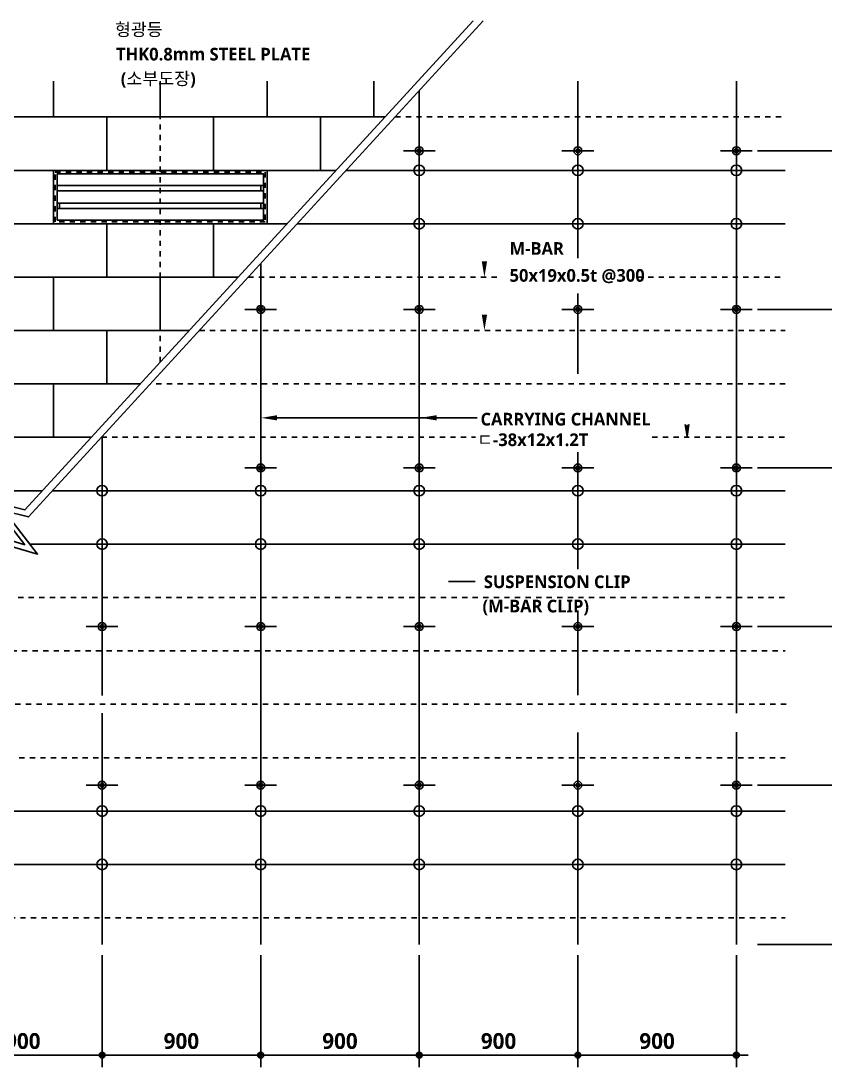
# Model space of a CAD drawing. Header units: millimetres. Extents: x 200 to 163856, y 0 to 163394.
# Drawn here: x 45880 to 47402, y 1853 to 3832 of the extents above; entities that cross this region are included whole.
import ezdxf

# ---------------------------------------------------------------- set-up
doc = ezdxf.new("R2010")
doc.units = ezdxf.units.MM
doc.header["$LTSCALE"] = 10
doc.linetypes.add('HIDDEN', pattern=[2, 1, -1])
doc.layers.get('DEFPOINTS').update_dxf_attribs({"color": 181})
for name, color, linetype in [('9', 9, 'Continuous'), ('A-ANNO-TEXT1', 7, 'Continuous'), ('A-ST-AXIS-DIM', 7, 'Continuous'), ('DIM', 4, 'Continuous'), ('EL1', 10, 'Continuous'), ('FIN', 6, 'Continuous'), ('WA3', 7, 'Continuous')]:
    doc.layers.add(name, color=color, linetype=linetype)
doc.styles.add('2020음성 1차', font='')
doc.styles.get('2020음성 1차').set_extended_font_data('NanumGothic', bold=True)
doc.dimstyles.new('NDIM10', dxfattribs={"dimscale": 10, "dimtxt": 3, "dimasz": 0.75, "dimexe": 2, "dimexo": 2, "dimgap": 1, "dimtad": 1, "dimdec": 1, "dimdsep": 46, "dimtxsty": '2020음성 1차', "dimblk": 'Z_DOT', "dimcen": 3, "dimdle": 3, "dimclrd": 256, "dimclre": 256, "dimclrt": 3, "dimadec": 0, "dimazin": 0, "dimtfac": 1, "dimtdec": 1, "dimtix": 1, "dimtmove": 2, "dimatfit": 3, "dimfxl": 1, "dimtolj": 1, "dimtzin": 0, "dimlwd": -1, "dimlwe": -1, "dimarcsym": 0})

# ---------------------------------------------------------------- blocks, each defined once
blk = doc.blocks.new('Z_DOT')
at = {"layer": 'DIM', "color": 0}
for p, q in [((0, -3), (0, 3)), ((-3, 0), (3, 0))]:
    blk.add_line(p, q, dxfattribs=at)
for radius in [0.75, 0.375]:
    blk.add_circle((0, 0), radius, dxfattribs=at)
blk = doc.blocks.new('*D6514')
at = {"layer": 'A-ST-AXIS-DIM'}
for p, q in [((46934.1, 2064.9), (46934.1, 1855.6)), ((47234.1, 2064.9), (47234.1, 1855.6)), ((46941.6, 1875.6), (47226.6, 1875.6))]:
    blk.add_line(p, q, dxfattribs=at)
at = {"layer": 'DEFPOINTS', "color": 0}
for p in [(46934.1, 2084.9), (47234.1, 2084.9), (47234.1, 1875.6)]:
    blk.add_point(p, dxfattribs=at)
at = {"layer": 'A-ST-AXIS-DIM', "linetype": 'ByBlock', "xscale": 7.5, "yscale": 7.5, "zscale": 7.5, "rotation": 180}
blk.add_blockref('Z_DOT', (46934.1, 1875.6), dxfattribs=at)
at = {"layer": 'A-ST-AXIS-DIM', "linetype": 'ByBlock', "xscale": 7.5, "yscale": 7.5, "zscale": 7.5}
blk.add_blockref('Z_DOT', (47234.1, 1875.6), dxfattribs=at)
at = {"layer": 'A-ST-AXIS-DIM', "color": 3, "insert": (47084.1, 1902.2), "char_height": 30, "attachment_point": 5, "style": '2020음성 1차'}
blk.add_mtext('\\A1;900', dxfattribs=at)
blk = doc.blocks.new('*D6515')
at = {"layer": 'A-ST-AXIS-DIM'}
for p, q in [((46634.1, 2064.9), (46634.1, 1855.6)), ((46934.1, 2064.9), (46934.1, 1855.6)), ((46641.6, 1875.6), (46926.6, 1875.6))]:
    blk.add_line(p, q, dxfattribs=at)
at = {"layer": 'DEFPOINTS', "color": 0}
for p in [(46634.1, 2084.9), (46934.1, 2084.9), (46934.1, 1875.6)]:
    blk.add_point(p, dxfattribs=at)
at = {"layer": 'A-ST-AXIS-DIM', "linetype": 'ByBlock', "xscale": 7.5, "yscale": 7.5, "zscale": 7.5, "rotation": 180}
blk.add_blockref('Z_DOT', (46634.1, 1875.6), dxfattribs=at)
at = {"layer": 'A-ST-AXIS-DIM', "linetype": 'ByBlock', "xscale": 7.5, "yscale": 7.5, "zscale": 7.5}
blk.add_blockref('Z_DOT', (46934.1, 1875.6), dxfattribs=at)
at = {"layer": 'A-ST-AXIS-DIM', "color": 3, "insert": (46784.1, 1902.2), "char_height": 30, "attachment_point": 5, "style": '2020음성 1차'}
blk.add_mtext('\\A1;900', dxfattribs=at)
blk = doc.blocks.new('*D6516')
at = {"layer": 'A-ST-AXIS-DIM'}
for p, q in [((46334.1, 2064.9), (46334.1, 1855.6)), ((46634.1, 2064.9), (46634.1, 1855.6)), ((46341.6, 1875.6), (46626.6, 1875.6))]:
    blk.add_line(p, q, dxfattribs=at)
at = {"layer": 'DEFPOINTS', "color": 0}
for p in [(46334.1, 2084.9), (46634.1, 2084.9), (46634.1, 1875.6)]:
    blk.add_point(p, dxfattribs=at)
at = {"layer": 'A-ST-AXIS-DIM', "linetype": 'ByBlock', "xscale": 7.5, "yscale": 7.5, "zscale": 7.5, "rotation": 180}
blk.add_blockref('Z_DOT', (46334.1, 1875.6), dxfattribs=at)
at = {"layer": 'A-ST-AXIS-DIM', "linetype": 'ByBlock', "xscale": 7.5, "yscale": 7.5, "zscale": 7.5}
blk.add_blockref('Z_DOT', (46634.1, 1875.6), dxfattribs=at)
at = {"layer": 'A-ST-AXIS-DIM', "color": 3, "insert": (46484.1, 1902.2), "char_height": 30, "attachment_point": 5, "style": '2020음성 1차'}
blk.add_mtext('\\A1;900', dxfattribs=at)
blk = doc.blocks.new('*D6517')
at = {"layer": 'A-ST-AXIS-DIM'}
for p, q in [((46034.1, 2064.9), (46034.1, 1855.6)), ((46334.1, 2064.9), (46334.1, 1855.6)), ((46041.6, 1875.6), (46326.6, 1875.6))]:
    blk.add_line(p, q, dxfattribs=at)
at = {"layer": 'DEFPOINTS', "color": 0}
for p in [(46034.1, 2084.9), (46334.1, 2084.9), (46334.1, 1875.6)]:
    blk.add_point(p, dxfattribs=at)
at = {"layer": 'A-ST-AXIS-DIM', "linetype": 'ByBlock', "xscale": 7.5, "yscale": 7.5, "zscale": 7.5, "rotation": 180}
blk.add_blockref('Z_DOT', (46034.1, 1875.6), dxfattribs=at)
at = {"layer": 'A-ST-AXIS-DIM', "linetype": 'ByBlock', "xscale": 7.5, "yscale": 7.5, "zscale": 7.5}
blk.add_blockref('Z_DOT', (46334.1, 1875.6), dxfattribs=at)
at = {"layer": 'A-ST-AXIS-DIM', "color": 3, "insert": (46184.1, 1902.2), "char_height": 30, "attachment_point": 5, "style": '2020음성 1차'}
blk.add_mtext('\\A1;900', dxfattribs=at)
blk = doc.blocks.new('*D6518')
at = {"layer": 'A-ST-AXIS-DIM'}
for p, q in [((45734.1, 2064.9), (45734.1, 1855.6)), ((46034.1, 2064.9), (46034.1, 1855.6)), ((45741.6, 1875.6), (46026.6, 1875.6))]:
    blk.add_line(p, q, dxfattribs=at)
at = {"layer": 'DEFPOINTS', "color": 0}
for p in [(45734.1, 2084.9), (46034.1, 2084.9), (46034.1, 1875.6)]:
    blk.add_point(p, dxfattribs=at)
at = {"layer": 'A-ST-AXIS-DIM', "linetype": 'ByBlock', "xscale": 7.5, "yscale": 7.5, "zscale": 7.5, "rotation": 180}
blk.add_blockref('Z_DOT', (45734.1, 1875.6), dxfattribs=at)
at = {"layer": 'A-ST-AXIS-DIM', "linetype": 'ByBlock', "xscale": 7.5, "yscale": 7.5, "zscale": 7.5}
blk.add_blockref('Z_DOT', (46034.1, 1875.6), dxfattribs=at)
at = {"layer": 'A-ST-AXIS-DIM', "color": 3, "insert": (45884.1, 1902.2), "char_height": 30, "attachment_point": 5, "style": '2020음성 1차'}
blk.add_mtext('\\A1;900', dxfattribs=at)
blk = doc.blocks.new('*D6524')
at = {"layer": 'A-ST-AXIS-DIM'}
for p, q in [((47274.1, 3586.4), (47552.5, 3586.4)), ((47532.5, 3293.9), (47532.5, 3578.9)), ((47274.1, 3286.4), (47552.5, 3286.4))]:
    blk.add_line(p, q, dxfattribs=at)
at = {"layer": 'DEFPOINTS', "color": 0}
for p in [(47254.1, 3586.4), (47532.5, 3586.4), (47254.1, 3286.4)]:
    blk.add_point(p, dxfattribs=at)
at = {"layer": 'A-ST-AXIS-DIM', "linetype": 'ByBlock', "xscale": 7.5, "yscale": 7.5, "zscale": 7.5}
for p, rotation in [((47532.5, 3586.4), 90), ((47532.5, 3286.4), 270)]:
    blk.add_blockref('Z_DOT', p, dxfattribs=dict(at, rotation=rotation))
at = {"layer": 'A-ST-AXIS-DIM', "color": 3, "insert": (47505.9, 3436.4), "char_height": 30, "attachment_point": 5, "rotation": 90, "style": '2020음성 1차'}
blk.add_mtext('\\A1;900', dxfattribs=at)
blk = doc.blocks.new('*D6525')
at = {"layer": 'A-ST-AXIS-DIM'}
for p, q in [((47274.1, 3286.4), (47552.5, 3286.4)), ((47532.5, 2993.9), (47532.5, 3278.9)), ((47274.1, 2986.4), (47552.5, 2986.4))]:
    blk.add_line(p, q, dxfattribs=at)
at = {"layer": 'DEFPOINTS', "color": 0}
for p in [(47254.1, 3286.4), (47532.5, 3286.4), (47254.1, 2986.4)]:
    blk.add_point(p, dxfattribs=at)
at = {"layer": 'A-ST-AXIS-DIM', "linetype": 'ByBlock', "xscale": 7.5, "yscale": 7.5, "zscale": 7.5}
for p, rotation in [((47532.5, 3286.4), 90), ((47532.5, 2986.4), 270)]:
    blk.add_blockref('Z_DOT', p, dxfattribs=dict(at, rotation=rotation))
at = {"layer": 'A-ST-AXIS-DIM', "color": 3, "insert": (47505.9, 3136.4), "char_height": 30, "attachment_point": 5, "rotation": 90, "style": '2020음성 1차'}
blk.add_mtext('\\A1;900', dxfattribs=at)
blk = doc.blocks.new('*D6526')
at = {"layer": 'A-ST-AXIS-DIM'}
for p, q in [((47274.1, 2986.4), (47552.5, 2986.4)), ((47532.5, 2693.9), (47532.5, 2978.9)), ((47274.1, 2686.4), (47552.5, 2686.4))]:
    blk.add_line(p, q, dxfattribs=at)
at = {"layer": 'DEFPOINTS', "color": 0}
for p in [(47254.1, 2986.4), (47532.5, 2986.4), (47254.1, 2686.4)]:
    blk.add_point(p, dxfattribs=at)
at = {"layer": 'A-ST-AXIS-DIM', "linetype": 'ByBlock', "xscale": 7.5, "yscale": 7.5, "zscale": 7.5}
for p, rotation in [((47532.5, 2986.4), 90), ((47532.5, 2686.4), 270)]:
    blk.add_blockref('Z_DOT', p, dxfattribs=dict(at, rotation=rotation))
at = {"layer": 'A-ST-AXIS-DIM', "color": 3, "insert": (47505.9, 2836.4), "char_height": 30, "attachment_point": 5, "rotation": 90, "style": '2020음성 1차'}
blk.add_mtext('\\A1;900', dxfattribs=at)
blk = doc.blocks.new('*D6527')
at = {"layer": 'A-ST-AXIS-DIM'}
for p, q in [((47274.1, 2686.4), (47552.5, 2686.4)), ((47532.5, 2393.9), (47532.5, 2678.9)), ((47274.1, 2386.4), (47552.5, 2386.4))]:
    blk.add_line(p, q, dxfattribs=at)
at = {"layer": 'DEFPOINTS', "color": 0}
for p in [(47254.1, 2686.4), (47532.5, 2686.4), (47254.1, 2386.4)]:
    blk.add_point(p, dxfattribs=at)
at = {"layer": 'A-ST-AXIS-DIM', "linetype": 'ByBlock', "xscale": 7.5, "yscale": 7.5, "zscale": 7.5}
for p, rotation in [((47532.5, 2686.4), 90), ((47532.5, 2386.4), 270)]:
    blk.add_blockref('Z_DOT', p, dxfattribs=dict(at, rotation=rotation))
at = {"layer": 'A-ST-AXIS-DIM', "color": 3, "insert": (47505.9, 2536.4), "char_height": 30, "attachment_point": 5, "rotation": 90, "style": '2020음성 1차'}
blk.add_mtext('\\A1;900', dxfattribs=at)
blk = doc.blocks.new('*D6528')
at = {"layer": 'A-ST-AXIS-DIM'}
for p, q in [((47274.1, 2386.4), (47552.5, 2386.4)), ((47532.5, 2092.4), (47532.5, 2378.9)), ((47274.1, 2084.9), (47552.5, 2084.9))]:
    blk.add_line(p, q, dxfattribs=at)
at = {"layer": 'DEFPOINTS', "color": 0}
for p in [(47254.1, 2386.4), (47532.5, 2386.4), (47254.1, 2084.9)]:
    blk.add_point(p, dxfattribs=at)
at = {"layer": 'A-ST-AXIS-DIM', "linetype": 'ByBlock', "xscale": 7.5, "yscale": 7.5, "zscale": 7.5}
for p, rotation in [((47532.5, 2386.4), 90), ((47532.5, 2084.9), 270)]:
    blk.add_blockref('Z_DOT', p, dxfattribs=dict(at, rotation=rotation))
at = {"layer": 'A-ST-AXIS-DIM', "color": 3, "insert": (47505.9, 2235.7), "char_height": 30, "attachment_point": 5, "rotation": 90, "style": '2020음성 1차'}
blk.add_mtext('\\A1;900', dxfattribs=at)

msp = doc.modelspace()

# ---------------------------------------------------------------- linework, layer by layer
at = {"layer": '9'}
for centre in [(46634.09657, 3549.40605), (46934.09657, 3549.40605), (47234.09657, 3549.40605), (46634.09657, 3448.40605), (46934.09657, 3448.40605), (47234.09657, 3448.40605), (46034.09657, 2943.40605), (46334.09657, 2943.40605), (46634.09657, 2943.40605), (46934.09657, 2943.40605), (47234.09657, 2943.40605), (46034.09657, 2842.40605), (46334.09657, 2842.40605), (46634.09657, 2842.40605), (46934.09657, 2842.40605), (47234.09657, 2842.40605), (46034.09657, 2337.40605), (46334.09657, 2337.40605), (46634.09657, 2337.40605), (46934.09657, 2337.40605), (47234.09657, 2337.40605), (46034.09657, 2236.40605), (46334.09657, 2236.40605), (46634.09657, 2236.40605), (46934.09657, 2236.40605), (47234.09657, 2236.40605)]:
    msp.add_circle(centre, 10, dxfattribs=at)
at = {"layer": 'A-ANNO-TEXT1', "linetype": 'HIDDEN'}
msp.add_line((46144.09657, 3186.38247), (46144.09657, 3650.40605), dxfattribs=at)
at = {"layer": 'A-ANNO-TEXT1'}
for p, q in [((47140.72205, 3065.04629), (47137.11063, 3068.51776)), ((47137.11063, 3068.51776), (47140.72205, 3046.28996)), ((47140.72205, 3065.04629), (47144.33348, 3068.51776)), ((47144.33348, 3068.51776), (47140.72205, 3046.28996)), ((47140.72205, 3046.28996), (47140.72205, 3065.04629)), ((47140.72205, 3046.28996), (47140.72205, 3065.04629))]:
    msp.add_line(p, q, dxfattribs=at)
for points in [[(45042.26995, 1984.76448), (45840.47843, 2855.26593), (45887.87111, 2841.27445), (45824.42536, 2923.04217), (45888.04587, 2907.14151), (46736.16991, 3832.07933)], [(45061.27798, 1984.76448), (45847.73581, 2842.45103), (45912.11092, 2823.44592), (45848.66517, 2905.21364), (45894.72942, 2893.70082), (46755.17794, 3832.07933)], [(46365.23887, 3081.28413), (46743.86503, 3081.28413)]]:
    msp.add_lwpolyline(points, dxfattribs=at)
for points in [[(45995.12853, 3510.57271, 0, 10, 0), (45995.12853, 3540.57271, 0, 0, 0), (45995.12853, 3821.27013, 0, 0, 0), (46045.48768, 3821.27013, 0, 0, 0)], [(46757.41982, 3145.50176, 0, 10, 0), (46757.41982, 3175.50176, 0, 0, 0), (46757.41982, 3404.99383, 0, 0, 0), (46795.84934, 3404.99383, 0, 0, 0)], [(46757.41982, 3347.40605, 0, 10, 0), (46757.41982, 3377.40605, 10, 10, 0)], [(46757.41982, 3246.40605, 0, 10, 0), (46757.41982, 3276.40605, 10, 10, 0)], [(46335.23887, 3081.28413, 0, 10, 0), (46365.23887, 3081.28413, 10, 10, 0)], [(46637.09494, 3081.28413, 0, 10, 0), (46667.09494, 3081.28413, 10, 10, 0)]]:
    msp.add_lwpolyline(points, format="xyseb", dxfattribs=at)
for points in [[(47140.72205, 3046.28996), (47140.72205, 3065.04629), (47137.11063, 3068.51776), (47140.72205, 3046.28996)], [(47137.11063, 3068.51776), (47140.72205, 3065.04629), (47140.72205, 3046.28996), (47137.11063, 3068.51776)], [(47140.72205, 3046.28996), (47140.72205, 3065.04629), (47144.33348, 3068.51776), (47140.72205, 3046.28996)], [(47144.33348, 3068.51776), (47140.72205, 3065.04629), (47140.72205, 3046.28996), (47144.33348, 3068.51776)]]:
    msp.add_solid(points, dxfattribs=at)
at = {"layer": 'A-ST-AXIS-DIM'}
msp.add_lwpolyline([(46644.88784, 2829.99215, 0, 10, 0), (46663.11606, 2806.16502, 0, 0, 0), (46689.64359, 2771.48941, 0, 0, 0)], format="xyseb", dxfattribs=at)
msp.add_lwpolyline([(46689.64359, 2771.48941), (46739.64359, 2771.48941)], dxfattribs=at)
at = {"layer": 'EL1'}
for p, q in [((45942.09657, 3549.40605), (45942.09657, 3448.40605)), ((46346.09657, 3549.40605), (46346.09657, 3448.40605)), ((46346.09657, 3549.40605), (46346.09657, 3448.40605)), ((45948.76323, 3520.57271), (46339.4299, 3520.57271)), ((45948.76323, 3510.57271), (46339.4299, 3510.57271)), ((45948.76323, 3487.23938), (46339.4299, 3487.23938)), ((45948.76323, 3477.23938), (46339.4299, 3477.23938))]:
    msp.add_line(p, q, dxfattribs=at)
for points in [[(45942.09657, 3448.40605), (45942.09657, 3549.40605), (46346.09657, 3549.40605), (46346.09657, 3448.40605)], [(45948.76323, 3455.07271), (45948.76323, 3542.73938), (46339.4299, 3542.73938), (46339.4299, 3455.07271)]]:
    msp.add_lwpolyline(points, close=True, dxfattribs=at)
at = {"layer": 'EL1', "linetype": 'HIDDEN'}
msp.add_lwpolyline([(45945.4299, 3451.73938), (45945.4299, 3546.07271), (46342.76323, 3546.07271), (46342.76323, 3451.73938)], close=True, dxfattribs=at)
at = {"layer": 'EL1'}
for points in [[(46334.4299, 3520.57271), (46334.4299, 3510.57271)], [(45953.76323, 3477.23938), (45953.76323, 3487.23938)], [(46334.4299, 3487.23938), (46334.4299, 3477.23938)]]:
    msp.add_lwpolyline(points, dxfattribs=at)
at = {"layer": 'FIN'}
for p, q in [((45942.09657, 3718.07271), (45942.09657, 3650.40605)), ((46144.09657, 3718.07271), (46144.09657, 3650.40605)), ((46346.09657, 3718.07271), (46346.09657, 3650.40605)), ((46548.09657, 3718.07271), (46548.09657, 3650.40605)), ((44157.7399, 3650.40605), (46569.58414, 3650.40605)), ((46043.09657, 3650.40605), (46043.09657, 3549.40605)), ((46245.09657, 3650.40605), (46245.09657, 3549.40605)), ((46447.09657, 3650.40605), (46447.09657, 3549.40605)), ((44157.7399, 3549.40605), (46476.97194, 3549.40605)), ((44157.7399, 3448.40605), (46384.35973, 3448.40605)), ((46043.09657, 3448.40605), (46043.09657, 3347.40605)), ((46245.09657, 3448.40605), (46245.09657, 3347.40605)), ((44157.7399, 3347.40605), (46291.74753, 3347.40605)), ((45942.09657, 3347.40605), (45942.09657, 3246.40605)), ((46144.09657, 3347.40605), (46144.09657, 3246.40605)), ((45787.74054, 3246.40605), (46199.13533, 3246.40605)), ((46043.09657, 3246.40605), (46043.09657, 3145.40605)), ((44640.307, 3145.40605), (46106.52313, 3145.40605)), ((45942.09657, 3145.40605), (45942.09657, 3044.40605)), ((44157.7399, 3044.40605), (46013.91093, 3044.40605)), ((45750.85314, 2943.40605), (45921.29873, 2943.40605))]:
    msp.add_line(p, q, dxfattribs=at)
at = {"layer": 'WA3'}
for p, q in [((46934.09657, 3718.07271), (46934.09657, 3383.00789)), ((47234.09657, 3718.07271), (47234.09657, 2522.33163)), ((46634.09657, 3700.03173), (46634.09657, 2524.26213)), ((46495.97997, 3549.40605), (47326.55315, 3549.40605)), ((46403.36777, 3448.40605), (47326.55315, 3448.40605)), ((46334.09657, 3372.86102), (46334.09657, 2084.90774)), ((46934.09657, 3305.22156), (46934.09657, 3164.65107)), ((46034.09657, 3045.69031), (46034.09657, 2555.91169)), ((46934.09657, 3014.94263), (46934.09657, 2795.15094)), ((45940.30676, 2943.40605), (47326.55315, 2943.40605)), ((45897.39925, 2842.40605), (47326.55315, 2842.40605)), ((46934.09657, 2717.00622), (46934.09657, 2556.47835)), ((46034.09657, 2522.49809), (46034.09657, 2084.90774)), ((46634.09657, 2524.26213), (46634.09657, 2084.90774)), ((46934.09657, 2486.089), (46934.09657, 2084.90774)), ((47234.09657, 2486.55439), (47234.09657, 2084.90774)), ((45384.63355, 2337.40605), (47326.55315, 2337.40605)), ((45292.02135, 2236.40605), (47326.55315, 2236.40605))]:
    msp.add_line(p, q, dxfattribs=at)
at = {"layer": 'WA3', "linetype": 'HIDDEN'}
for p, q in [((46588.59217, 3650.40605), (47326.55315, 3650.40605)), ((46310.75556, 3347.40605), (46790.79452, 3347.40605)), ((47047.13718, 3347.40605), (47326.55315, 3347.40605)), ((46218.14336, 3246.40605), (47326.55315, 3246.40605)), ((47326.55315, 3145.40605), (46125.53116, 3145.40605)), ((46032.91896, 3044.40605), (46740.54307, 3044.40605)), ((47075.06708, 3044.40605), (47326.55315, 3044.40605)), ((45755.08235, 2741.40605), (47326.55315, 2741.40605)), ((45662.47015, 2640.40605), (47326.55315, 2640.40605)), ((45569.85795, 2539.40605), (46218.12854, 2539.40605)), ((46218.12854, 2539.40605), (47336.04692, 2539.40605)), ((45477.24575, 2438.40605), (47326.55315, 2438.40605)), ((45199.40915, 2135.40605), (47326.55315, 2135.40605))]:
    msp.add_line(p, q, dxfattribs=at)

# ---------------------------------------------------------------- block references
at = {"layer": 'A-ST-AXIS-DIM', "color": 0, "linetype": 'ByBlock', "xscale": 10, "yscale": 10, "zscale": 2, "rotation": 90}
for p in [(46634.09657, 3586.40605), (46334.09657, 3286.40605), (46634.09657, 3286.40605), (46934.09657, 3286.40605), (47234.09657, 3286.40605), (46334.09657, 2986.40605), (46634.09657, 2986.40605), (46934.09657, 2986.40605), (47234.09657, 2986.40605), (46034.09657, 2686.40605), (46334.09657, 2686.40605), (46634.09657, 2686.40605), (46934.09657, 2686.40605), (47234.09657, 2686.40605), (46034.09657, 2386.40605), (46334.09657, 2386.40605), (46634.09657, 2386.40605), (46934.09657, 2386.40605), (47234.09657, 2386.40605)]:
    msp.add_blockref('Z_DOT', p, dxfattribs=at)
at = {"layer": 'A-ST-AXIS-DIM', "color": 8, "ltscale": 0.7, "xscale": 10, "yscale": 10, "zscale": 2, "rotation": 90}
for p in [(46934.09657, 3586.40605), (47234.09657, 3586.40605)]:
    msp.add_blockref('Z_DOT', p, dxfattribs=at)

# ---------------------------------------------------------------- texts
at = {"layer": 'A-ANNO-TEXT1', "style": '2020음성 1차'}
for s, p in [('형광등', (46058.39995, 3803.83425)), ('THK0.8mm STEEL PLATE', (46060.34284, 3757.23509)), ('(소부도장)', (46069.47933, 3710.99187)), ('M-BAR', (46804.92662, 3389.6193)), ('50x19x0.5t @300', (46804.92662, 3338.69608)), ('CARRYING CHANNEL', (46750.03758, 3066.7731)), ('ㄷ-38x12x1.2T', (46743.33665, 3027.84873)), ('SUSPENSION CLIP', (46756.18758, 2759.08931)), ('(M-BAR CLIP)', (46753.79854, 2713.17659))]:
    msp.add_text(s, height=24, dxfattribs=at).set_placement(p)

# ---------------------------------------------------------------- dimensions: what is measured, and where the dimension line sits
at = {"layer": 'A-ST-AXIS-DIM'}
for base, p1, p2, picture, middle in [((47532.46671, 3586.40605), (47254.09657, 3286.40605), (47254.09657, 3586.40605), '*D6524', (47505.91131, 3436.40605)), ((47532.46671, 3286.40605), (47254.09657, 2986.40605), (47254.09657, 3286.40605), '*D6525', (47505.91131, 3136.40605)), ((47532.46671, 2986.40605), (47254.09657, 2686.40605), (47254.09657, 2986.40605), '*D6526', (47505.91131, 2836.40605)), ((47532.46671, 2686.40605), (47254.09657, 2386.40605), (47254.09657, 2686.40605), '*D6527', (47505.91131, 2536.40605)), ((47532.46671, 2386.40605), (47254.09657, 2084.90774), (47254.09657, 2386.40605), '*D6528', (47505.91131, 2235.65689))]:
    dim = msp.add_linear_dim(base=base, p1=p1, p2=p2, angle=90, text='900', dimstyle='NDIM10', override={"dimtxsty": '2020음성 1차'}, dxfattribs=at)
    dim.commit()
    dim.dimension.update_dxf_attribs({"geometry": picture, "text_midpoint": middle})
for base, p1, p2, picture, middle in [((46034.09657, 1875.60981), (45734.09657, 2084.90774), (46034.09657, 2084.90774), '*D6518', (45884.09657, 1902.16521)), ((46334.09657, 1875.60981), (46034.09657, 2084.90774), (46334.09657, 2084.90774), '*D6517', (46184.09657, 1902.16521)), ((46634.09657, 1875.60981), (46334.09657, 2084.90774), (46634.09657, 2084.90774), '*D6516', (46484.09657, 1902.16521)), ((46934.09657, 1875.60981), (46634.09657, 2084.90774), (46934.09657, 2084.90774), '*D6515', (46784.09657, 1902.16521)), ((47234.09657, 1875.60981), (46934.09657, 2084.90774), (47234.09657, 2084.90774), '*D6514', (47084.09657, 1902.16521))]:
    dim = msp.add_linear_dim(base=base, p1=p1, p2=p2, text='900', dimstyle='NDIM10', override={"dimtxsty": '2020음성 1차'}, dxfattribs=at)
    dim.commit()
    dim.dimension.update_dxf_attribs({"geometry": picture, "text_midpoint": middle})

doc.saveas('drawing.dxf')
